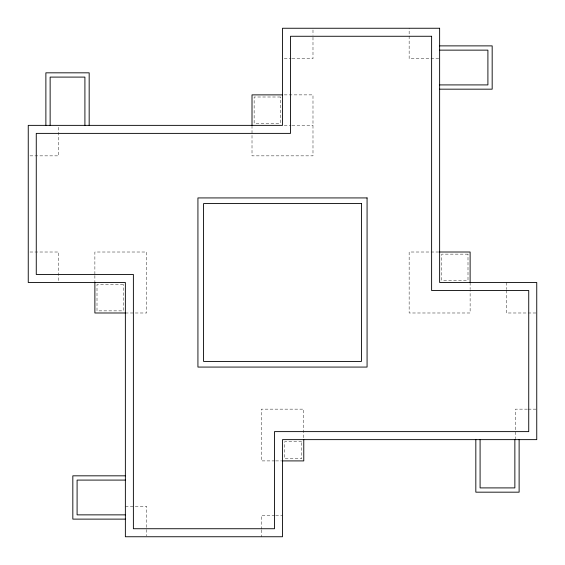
<?xml version="1.0" encoding="UTF-8"?>
<svg xmlns="http://www.w3.org/2000/svg" width="565" height="565" viewBox="0 0 565 565"><rect width="100%" height="100%" fill="white"/><g stroke="black" fill="none" stroke-linecap="round" stroke-linejoin="round"><path stroke-width="0.42" stroke-dasharray="2.83 2.12" d="M284.244 58.739L291.208 58.739M292.084 58.739L312.989 58.739L312.989 36.089M438.765 58.739L409.145 58.739L409.145 28.25M284.244 94.878L312.989 94.878L312.989 155.855L252.011 155.855L252.011 126.235M284.244 125.366L291.208 125.366M292.084 125.366L312.989 125.366M29.994 155.855L58.739 155.855L58.739 125.366M29.994 252.011L58.739 252.011L58.739 282.5M438.765 252.011L409.145 252.011L409.145 312.989L470.122 312.989L470.122 290.339M125.366 312.989L146.639 312.989L146.639 252.011L94.878 252.011L94.878 274.661M535.881 312.989L506.261 312.989L506.261 290.339M527.392 409.145L515.478 409.145L515.478 438.765M528.24 409.145L535.903 409.145M274.844 460.906L261.228 460.906L261.228 409.145L303.772 409.145L303.772 439.634M275.692 460.906L281.653 460.906M125.366 506.261L146.639 506.261L146.639 535.881M274.844 515.478L261.228 515.478L261.228 529.094M275.692 515.478L282.5 515.478M506.261 282.5L506.261 289.471M470.122 282.5L470.122 289.471M312.989 29.994L312.989 35.221M261.228 529.942L261.228 536.75M94.878 275.529L94.878 282.5M280.374 97.003L254.137 97.003L254.137 123.241L280.374 123.241L280.374 97.003M467.997 254.137L441.759 254.137L441.759 280.374L467.997 280.374L467.997 254.137M123.241 284.626L97.003 284.626L97.003 310.863L123.241 310.863L123.241 284.626M301.646 441.759L284.626 441.759L284.626 458.787L301.646 458.787L301.646 441.759"/><path stroke-width="0.85" d="M439.634 45.878L492.172 45.878L492.172 89.171L439.634 89.171M439.634 50.137L487.906 50.137L487.906 84.912L439.634 84.912M282.5 94.878L252.011 94.878L252.011 125.366M439.634 252.011L470.122 252.011L470.122 282.5M125.366 312.989L94.878 312.989L94.878 282.5M282.5 460.906L303.772 460.906L303.772 439.634M125.366 475.829L72.829 475.829L72.829 519.122L125.366 519.122M125.366 480.088L77.094 480.088L77.094 514.863L125.366 514.863M519.122 439.634L519.122 492.172L475.829 492.172L475.829 439.634M514.863 439.634L514.863 487.906L480.088 487.906L480.088 439.634M89.171 125.366L89.171 72.829L45.878 72.829L45.878 125.366M84.912 125.366L84.912 77.094L50.137 77.094L50.137 125.366M439.634 28.25L282.5 28.25L282.5 125.366L28.25 125.366L28.25 282.5L125.366 282.5L125.366 536.75L282.5 536.75L282.5 439.634L536.75 439.634L536.75 282.5L439.634 282.5L439.634 28.25M431.618 36.266L290.516 36.266L290.516 133.382L36.266 133.382L36.266 274.484L133.382 274.484L133.382 528.734L274.484 528.734L274.484 431.618L528.734 431.618L528.734 290.516L431.618 290.516L431.618 36.266M367.073 197.927L197.927 197.927L197.927 367.073L367.073 367.073L367.073 197.927M361.423 203.577L203.577 203.577L203.577 361.423L361.423 361.423L361.423 203.577"/></g></svg>
